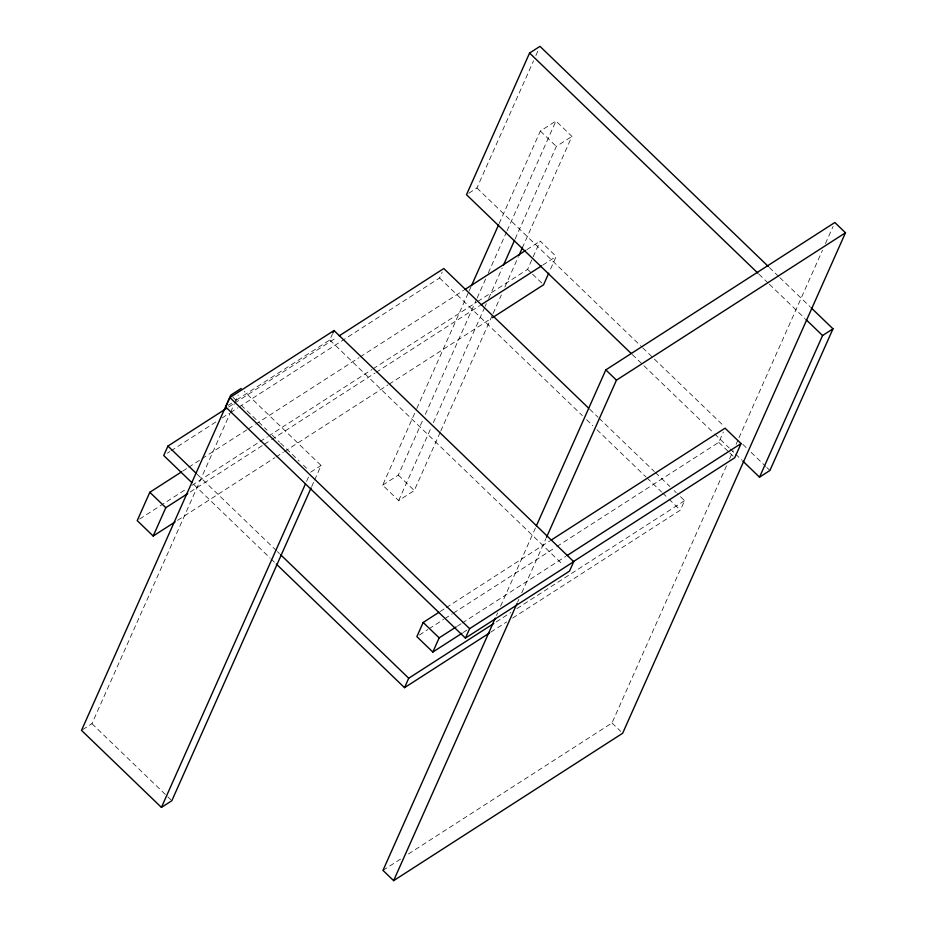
<?xml version="1.0" encoding="UTF-8"?>
<svg xmlns="http://www.w3.org/2000/svg" width="927" height="927" viewBox="0 0 927 927"><rect width="100%" height="100%" fill="white"/><g stroke="black" fill="none" stroke-linecap="round" stroke-linejoin="round"><path stroke-width="0.7" stroke-dasharray="4.63 3.48" d="M82.677 729.63L91.924 723.674L230.012 413.512M230.603 412.191L234.125 404.276M234.716 402.955L238.239 395.041M236.582 399.966L329.792 339.977L332.422 334.079M306.57 481.414L308.923 476.142M311.692 486.594L314.044 481.322M314.624 480.001L321.09 465.481L244.299 391.437M468.819 193.21L476.918 187.996L533.558 60.776M535.887 55.527L538.228 50.29M239.062 407.034L439.583 277.984L442.214 272.075M440.163 432.388L414.276 490.522L398.656 500.58L382.677 485.169L416.211 409.85M416.802 408.529L468.564 292.248M469.155 290.927L470.916 286.964M499.155 223.546L540.337 131.055L555.957 120.997L571.936 136.408L522.515 247.405M382.677 485.169L398.297 475.122L423.002 419.618M425.354 414.334L476.536 299.375M477.127 298.054L485.945 278.239M488.297 272.955L506.536 231.993M507.127 230.672L555.957 120.997M398.656 500.58L431.02 427.903M433.373 422.619L484.554 307.66M485.134 306.339L486.316 303.697M488.668 298.413L502.202 268.019M515.145 238.946L556.316 146.454L571.936 136.408M440.742 431.067L492.515 314.786M493.106 313.465L501.345 294.971M504.867 287.046L518.402 256.652M477.729 301.472L527.59 269.375L540.198 241.043L556.188 256.455L549.305 271.912M496.443 615.516L497.625 612.874M500.568 606.27L535.841 527.034M517.683 602.017L518.865 599.375M521.797 592.77L545.91 538.633M512.677 618.054L680.383 510.128L684.589 500.684L677.289 493.651M556.849 546.536L718.761 442.341L723.338 432.04M408.425 853.999L611.994 722.99L726.652 465.481M729.584 458.877L733.118 450.951M736.05 444.357L738.402 439.074M738.993 437.753L822.481 250.232M825.424 243.627L833.06 226.466M228.112 405.412L231.738 403.083M228.691 406.976L233.546 403.848M234.763 403.06L336.849 337.358M167.358 453.176L169.792 451.611M171.008 450.823L217.185 421.101M222.051 417.973L229.34 413.28M230.556 412.503L237.845 407.81M182.654 471.148L187.521 468.019M188.737 467.243L200.904 459.41M202.121 458.633L247.115 429.664M248.332 428.888L254.415 424.972M255.632 424.195L359.004 357.66M360.209 356.883L463.581 290.36M526.826 249.653L540.198 241.043M139.641 519.05L187.069 488.529M191.935 485.389L258.818 442.341M260.035 441.565L267.335 436.872M268.552 436.084L371.924 369.56M373.141 368.772L476.513 302.248M190.128 492.04L263.094 445.076M264.311 444.3L270.394 440.383M271.611 439.595L374.983 373.071M376.2 372.295L479.572 305.759M542.805 265.064L556.188 256.455M177.509 520.371L274.809 457.753M276.026 456.976L283.314 452.272M284.531 451.495L387.903 384.972M389.12 384.184L491.275 318.436M310.684 472.179L321.09 465.481M440.209 611.496L445.076 608.367M446.293 607.579L549.769 540.986M419.294 635.065L427.822 629.584M429.039 628.796L443.639 619.398M444.856 618.61L452.167 613.906M453.384 613.129L555.632 547.324M457.405 626.119L461.067 623.767M462.283 622.99L565.748 556.397M463.28 632.457L466.93 630.105M496.223 621.913L510.8 612.527M516.884 608.61L684.589 500.684M490.8 632.133L506.594 621.971M382.978 870.383L402.364 857.904M769.375 267.509L778.761 276.559M779.804 277.567L810.047 306.71M758.97 274.207L768.356 283.256M769.398 284.265L804.845 318.436M540.337 131.055L556.316 146.454M476.918 187.996L641.669 346.825M642.712 347.834L724.045 426.246M742.805 444.346L746.977 448.367M751.148 452.388L765.748 466.455M766.791 467.463L769.92 470.476M632.295 354.531L713.628 432.944M714.671 433.952L729.271 448.019M730.314 449.027L734.485 453.048M735.528 454.056L741.785 460.082M718.761 442.341L728.749 451.97M729.746 452.932L734.74 457.753M527.59 269.375L531.588 273.233M532.585 274.195L543.57 284.786M589.734 409.236L598.066 417.277M599.109 418.274L654.358 471.542M655.401 472.55L669.989 486.617M674.161 490.638L676.246 492.643M439.583 277.984L582.399 415.655M586.571 419.676L592.817 425.713M596.988 429.734L645.98 476.965M647.023 477.973L661.623 492.04M662.666 493.048L667.88 498.066M668.923 499.074L680.383 510.128M329.792 339.977L563.268 565.064M398.297 475.122L414.276 490.522M611.994 722.99L620.719 731.391M232.851 397.138L236.999 401.148M241.147 405.145L267.092 430.163M272.283 435.157L279.548 442.167M280.58 443.164L299.27 461.171M303.419 465.18L306.536 468.181M197.115 474.218L276.339 550.592M277.382 551.6L279.456 553.604M193.952 484.659L270.047 558.031M271.09 559.027L275.261 563.048M91.924 723.674L170.8 799.711"/><path stroke-width="1.39" d="M226.258 408.54L167.926 446.072L163.72 455.516L191.866 482.654M181.437 471.936L149.826 492.283L137.208 520.615L153.187 536.026L175.087 521.936M153.187 536.026L165.806 507.695L187.694 493.604M229.896 397.532L225.69 406.976L465.424 638.1L569.526 571.102L573.72 561.658L333.998 330.533L229.896 397.532L469.63 628.657L465.424 638.1M332.944 332.897L333.998 330.533M241.182 388.436L230.765 395.134L81.518 730.372L161.425 807.405L305.389 484.056M311.101 487.915L171.843 800.708L161.425 807.405M768.332 266.501L539.977 46.35L529.572 53.048L466.501 194.693L631.252 353.535M471.507 285.643L498.575 224.867M503.373 265.377L514.555 240.267M518.993 255.331L522.515 247.405M548.726 273.198L543.57 284.786L492.492 317.66M438.992 612.283L423.164 622.469L416.86 636.629L432.839 652.04L462.063 633.234M276.304 564.056L404.52 687.672L408.726 678.228L493.79 623.477M432.839 652.04L439.155 637.869L456.188 626.907M495.273 618.158L382.978 870.383L393.627 880.65L622.654 733.257L845.482 232.77L834.833 222.503L605.806 369.896L536.432 525.713M393.627 880.65L517.104 603.338M546.501 537.312L616.455 380.163L845.482 232.77M550.986 540.209L725.065 428.181L741.044 443.581L734.74 457.753L572.84 561.947M742.828 461.09L759.514 477.173L822.573 335.528L832.991 328.83L811.09 307.718M832.991 328.83L769.92 470.476L759.514 477.173M339.282 335.794L443.79 268.54L588.691 408.228M464.798 289.572L525.609 250.441M480.789 304.983L541.588 265.852M566.965 555.609L741.044 443.581M469.63 628.657L573.72 561.658M404.52 687.672L489.583 632.921M529.572 53.048L757.927 273.198M805.887 319.444L822.573 335.528M605.806 369.896L616.455 380.163M423.164 622.469L439.155 637.869M167.926 446.072L196.072 473.21M280.499 554.613L408.726 678.228M149.826 492.283L165.806 507.695"/></g></svg>
